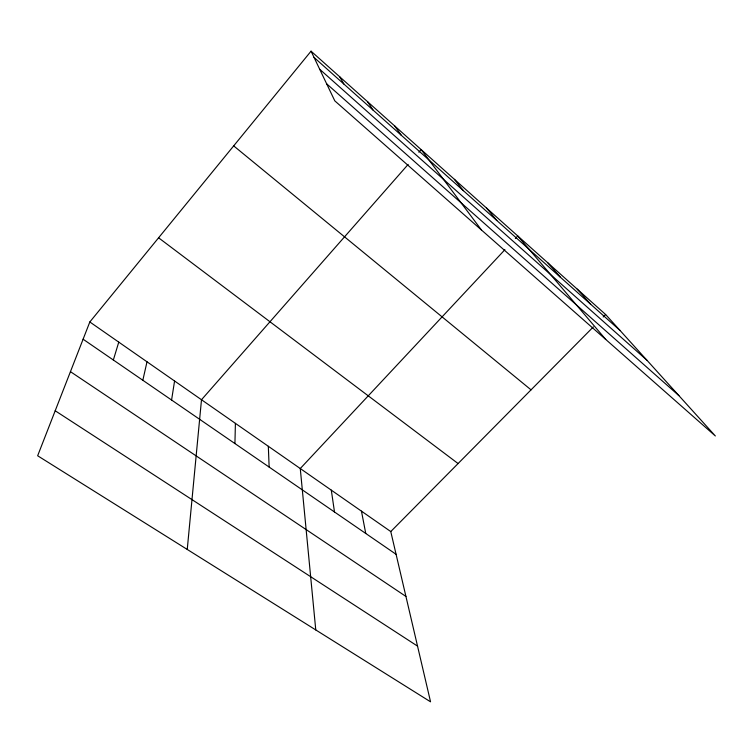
<?xml version="1.0" encoding="UTF-8"?>
<svg xmlns="http://www.w3.org/2000/svg" width="753" height="753" viewBox="0 0 753 753"><rect width="100%" height="100%" fill="white"/><g stroke="black" fill="none" stroke-linecap="round" stroke-linejoin="round"><path stroke-width="1.13" d="M234.927 443.555L235.407 423.365M187.243 549.445L201.493 399.739L408.145 164.418M171.58 400.031L174.574 380.999M142.835 380.265L147.004 361.798M113.345 360L118.767 342.126M89.823 321.973L37.65 455.763L430.556 701.824L390.769 531.562L89.823 321.973L311.055 51.176L605.619 314.509L715.35 435.968L334.803 100.864L311.055 51.176M418.856 152.219L421.153 149.602L481.515 230.051M504.915 249.685L300.268 468.535L315.771 629.941M515.344 238.532L517.753 235.962L605.77 339.471M390.769 531.562L593.383 326.868M603.172 316.985L605.619 314.509M55.195 410.771L417.539 646.121M70.443 371.662L405.933 596.442M83.103 339.217L396.087 554.312M158.591 237.797L458.088 463.556M233.675 145.884L531.044 389.856M326.651 83.809L678.905 395.636M319.705 69.267L646.855 360.16M314.029 57.407L620.001 330.426M577.222 289.124L590.672 304.259M547.949 262.957L560.411 277.245M486.589 208.092L496.829 220.516M454.407 179.327L463.424 190.707M394.704 125.949L401.311 135.295M367.549 101.683L373.017 110.042M339.678 76.759L343.933 84.091M361.459 511.146L365.751 533.463M331.301 490.147L334.501 511.993M268.322 446.284L269.141 467.067"/></g></svg>
